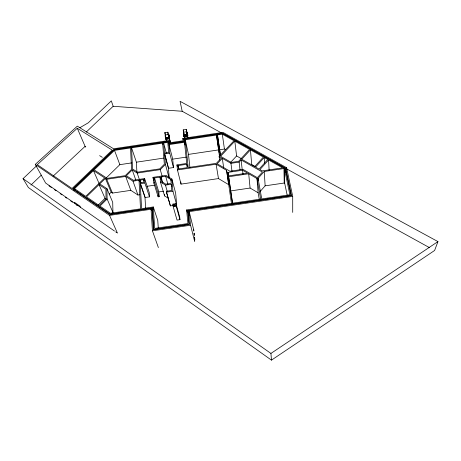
<?xml version="1.0" encoding="UTF-8"?>
<svg xmlns="http://www.w3.org/2000/svg" width="461" height="461" viewBox="0 0 461 461"><rect width="100%" height="100%" fill="white"/><g stroke="black" fill="none" stroke-linecap="round" stroke-linejoin="round"><path stroke-width="0.69" d="M221.845 133.137L182.193 111.268L180.061 101.311L437.95 241.593L434.614 250.473L271.477 360.133L28.375 187.529L23.05 178.666L36.575 165.851M260.073 191.574L265.138 185.835L284.23 183.023L284.702 183.288L287.134 195.009M258.051 178.39L264.234 171.469L283.947 168.553L284.431 168.824L289.894 194.773L261.744 198.91L258.051 178.39L258.212 180.522M268.579 159.99L259.941 169.59L262.24 170.898L282.714 167.867L268.579 159.99L269.12 170.397M264.211 157.558L255.573 167.107L259.088 169.106L267.726 159.512L264.211 157.558L264.551 163.119M239.121 162.122L241.132 159.95L262.407 172.062L257.376 177.681L242.866 169.325L229.964 171.238L217.177 163.776L222.288 158.342L230.944 163.338L239.121 162.122L239.997 169.694M250.427 149.877L241.766 159.258L254.72 166.623L263.364 157.086L250.427 149.877L251.735 164.554L255.319 166.594M230.402 162.6L236.591 155.951L234.828 141.187L249.603 149.416L238.556 161.362L231.249 162.445L220.56 156.291L234.828 141.187M219.108 156.51L219.459 156.135L216.468 135.085L185.253 139.758L188.209 167.522L216.324 163.344L221.476 157.875L219.108 156.51L219.643 159.955M149.491 196.87L144.881 183.023L140.253 183.709L145.008 197.533L149.491 196.87L149.22 192.502L144.621 178.58L133.379 180.245L126.36 175.75L132.244 169.925L137.194 173.059L160.249 169.631L165.401 164.41L164.542 153.934L169.74 153.156L173.474 167.55L168.432 168.3L164.542 153.934M111.971 213.455L112.951 212.463L112.709 202.304L106.929 188.647L99.743 183.91L105.402 178.395L106.722 179.26L112.455 193.073L130.815 190.353L137.948 195.003L139.896 194.715M109.182 194.185L111.17 192.214L105.402 178.395M106.929 188.647L107.113 198.991L99.974 206.079L110.479 213.264L140.519 208.845L139.026 180.257L132.993 181.156L125.663 176.448L106.722 179.26M97.963 205.312L105.016 198.316L99.023 184.613L86.472 196.847L99.224 205.566L106.059 198.783L105.897 189.189L99.023 184.613M105.753 178.407L119.848 164.658L131.886 162.86M30.956 185.051L41.3 175.14M86.282 132.036L113.17 106.272L182.193 111.268M73.864 190.116L73.247 188.883L114.121 149.733L168.611 141.55L169.32 144.328M74.544 188.693L93.456 170.564L104.67 177.917L85.74 196.346L74.544 188.693L75.16 189.926M114.507 150.378L94.171 169.879L107.136 178.361L125.202 175.676L131.529 169.418L130.567 147.964L114.507 150.378L119.848 164.658M53.148 176.131L85.095 146.356L85.781 146.794M114.501 231.053L45.622 183.023L35.261 164.398L77.315 126.164L113.556 148.776L169.827 140.34L170.34 142.368M77.281 128.256L37.306 164.675L72.054 188.491L112.179 150.096L77.281 128.256L85.412 147.088M271.477 360.133L270.935 353.431L437.95 241.593M79.793 127.755L88.241 122.833L111.308 100.867L113.17 106.272M164.865 132.664L167.879 132.215L168.761 137.222L165.758 137.672L164.865 132.664L165.217 134.007M183.219 129.91L186.238 129.455L187.068 134.474L184.054 134.929L183.219 129.91L183.662 131.932M165.061 134.998L168.086 134.543L168.761 137.222M183.461 132.232L186.486 131.783L187.068 134.474M165.557 137.868L168.991 137.355L169.348 138.761L165.925 139.274L165.39 135.88M183.691 132.975L183.582 132.474L183.858 135.125L187.299 134.606L188.123 138.26M187.408 135.108L183.968 135.626L183.76 133.638M165.407 138.646L169.441 138.041L169.544 138.456L165.516 139.061L165.142 135.522M183.697 135.903L187.731 135.298L187.823 135.713L183.789 136.318L183.369 132.791L183.789 136.318M165.793 138.778L167.164 138.577M184.06 136.041L186.123 135.73M169.118 138.628L166.121 139.078L166.64 141.066M186.169 136.07L187.373 135.891L187.8 137.891M169.827 140.34L170.04 142.714L183.121 140.755L182.873 138.381L222.968 132.376L286.592 167.712L292.706 196.392L292.712 212.406M169.452 143.256L168.933 141.227L113.971 149.462L72.74 188.958L109.954 214.457L152.038 208.263L152.712 210.268M168.933 141.227L169.147 143.602L184.158 141.354L183.904 138.98L222.68 133.171L285.653 168.196L291.479 195.683L188.048 210.908L189.431 224.501L153.421 229.768L152.038 208.263M168.611 141.55L168.818 143.93L184.533 141.579L184.285 139.199L222.577 133.465L285.313 168.369L291.035 195.429L187.639 210.614L189.016 224.236L153.784 229.388L152.389 207.899L110.104 214.123L73.247 188.883M162.641 143.152L164.358 164.208L159.765 168.864L137.58 172.166L132.538 168.98L131.564 147.814L162.641 143.152L163.015 144.535M163.643 143.002L167.781 142.38L168.657 152.505L164.473 153.133L163.643 143.002L166.409 153.38M217.471 134.935L222.306 134.209L234.021 140.738L220.37 155.167L217.471 134.935L220.554 155.438M169.74 153.156L168.991 144.61L184.498 142.288L185.12 145.071M131.564 147.814L136.398 162.186L163.741 158.094M185.253 139.758L188.48 154.4L218.762 149.883L216.468 135.085M219.736 149.739L224.426 149.041L225.625 149.721M168.991 144.61L172.714 159.137L186.394 157.097M177.456 169.959L216.1 164.22L226.616 170.368L228.685 184.648L218.479 178.574L181.023 184.118L177.456 169.959L176.978 164.9L186.728 163.448L184.498 142.288M186.814 164.266L187.172 167.677L178.407 168.98L178.084 165.568L186.814 164.266L187.437 166.986M153.674 180.17L153 177.335L166.018 175.405L171.855 179.012L175.629 193.003L176.707 204.972L172.921 191.194L171.855 179.012M144.956 196.697L140.207 182.861L140.058 180.101L143.636 179.571L144.074 180.896M153.058 178.177L153.478 178.113L153.807 182.942L158.146 196.818L159.154 196.668L158.815 191.92L154.516 177.958L160.065 177.133L160.653 179.133M170.841 179.519L171.175 183.409L165.827 184.204L161.442 181.455L161.102 176.984L165.655 176.304L170.841 179.519L171.204 180.85M140.207 182.861L143.792 182.326L143.636 179.571M153.807 182.942L154.85 182.787L159.154 196.668M227.988 172.391L242.572 170.23L247.505 173.077L228.506 175.889L227.988 172.391L228.495 175.958M146.875 186.325L154.562 185.189M160.065 177.133L160.428 181.962L165.464 185.12L171.25 184.267L171.797 186.25M228.633 176.742L248.704 173.768L256.984 178.545L260.655 199.071L232.569 203.197L228.633 176.742L230.656 190.917L250.098 188.053L258.12 192.773L259.353 199.722M158.815 191.92L163.517 191.223M173.901 205.387L170.391 205.9L166.398 192.156L166.329 191.286L171.786 190.479L171.25 184.267M166.398 192.156L172.921 191.194M158.29 228.12L157.754 220.404L153.294 206.96L141.59 208.683L140.253 183.709M172.961 204.067L175.987 203.618L179.727 217.183L179.957 219.661L177.018 220.093L173.18 206.591L172.961 204.067L173.538 206.096M174.996 204.672L175.065 205.41L174.177 205.537L174.114 204.799L174.996 204.672L175.376 206.027M35.261 164.398L109.551 215.385L151.07 209.271L151.525 210.608M173.18 206.591L176.217 206.148L179.957 219.661M194.726 241.593L190.572 225.245L189.171 211.622L292.706 196.392M153.294 206.96L154.7 228.414L187.955 223.545L186.596 209.951L231.485 203.353M151.07 209.271L152.435 230.817L190.572 225.245M286.673 168.887L429.577 247.695M236.591 155.951L241.576 158.786M160.428 181.962L164.56 195.867L168.369 198.299M99.622 155.628L102.313 157.345M111.17 192.214L112.455 193.073M105.016 198.316L106.134 199.066M115.659 231.86L116.84 232.684M48.964 185.806L51.315 187.448M54.254 189.494L56.017 190.727M60.132 193.597L61.895 194.824M65.422 197.285L66.597 198.109M70.712 200.979L72.475 202.206M76.002 204.667L77.177 205.491M23.05 178.666L270.935 353.431M75.108 203.583L74.44 202.293L79.903 206.096L80.554 207.381M109.551 215.385L117.428 233.093M93.456 170.564L99.248 183.847M107.113 198.991L112.951 212.463M125.663 176.448L130.815 190.353M132.993 181.156L137.948 195.003M152.435 230.817L158.371 247.592M132.244 169.925L135.764 179.946M139.026 180.257L139.476 181.582M140.058 180.101L140.962 182.746M137.194 173.059L139.476 179.721M152.389 207.899L152.839 209.242M153 177.335L153.824 179.997M161.102 176.984L162.854 182.977M160.249 169.631L162.197 176.35M166.329 191.286L170.391 205.9M165.464 185.12L167.366 191.724M174.114 204.799L174.494 206.153M165.655 176.304L167.913 184.314M165.401 164.41L169.124 177.94M164.848 154.504L168.369 167.516M186.596 209.951L186.935 211.294M169.418 138.3L170.593 142.95M187.639 210.614L188.826 215.327M168.991 138.133L169.625 140.617M176.978 164.9L177.318 166.254M188.048 210.908L188.751 213.685M189.171 211.622L193.851 230.396M178.084 165.568L178.926 168.957M182.873 138.381L183.178 139.741M184.285 139.199L184.596 140.593M183.904 138.98L184.515 141.7M184.861 137.366L185.155 138.703M184.371 136.341L184.809 138.34M183.858 135.125L184.175 136.542L187.604 136.024L187.385 134.042M187.206 132.877L187.316 133.379M187.01 133.079L187.12 133.575M216.1 164.22L218.479 178.574M219.459 156.135L219.672 157.518M222.288 158.342L223.741 167.988M230.759 191.62L232.534 203.56M226.616 170.368L231.497 203.676M222.306 134.209L224.426 149.041M218.958 151.266L219.154 152.649M219.355 154.032L219.649 156.106M230.944 163.338L232.044 171.573M241.132 159.95L242.198 169.608M242.572 170.23L243.022 174.327M187.823 135.713L187.391 132.186L187.731 135.298M187.494 135.528L187.01 131.961L187.299 134.606M186.238 129.455L186.486 131.783M188.48 154.4L189.926 167.723M183.876 133.189L184.054 134.929M194.144 233.185L194.294 234.58M194.588 237.369L194.807 239.461M193.678 229.687L193.822 231.088M194.046 233.18L194.34 235.974M194.484 237.369L194.778 240.164M248.704 173.768L250.098 188.053M180.816 181.98L181.023 184.118M172.714 159.137L173.474 167.55M175.987 203.618L176.217 206.148M169.544 138.456L169.164 134.923L169.441 138.041M169.348 138.761L168.755 134.698L168.991 137.355M168.985 135.615L169.222 138.265M168.882 135.2L169.118 137.851L165.689 138.369L165.459 135.713M167.879 132.215L168.086 134.543M168.432 168.3L169.25 177.929M165.608 135.926L165.758 137.672M165.626 136.79L165.735 138.116M165.303 136.565L165.516 139.061M256.984 178.545L258.12 192.773M164.456 194.513L164.56 195.867M158.048 195.458L158.146 196.818M154.516 177.958L154.85 182.787M264.234 171.469L265.138 185.835M144.621 178.58L144.881 183.023M145.008 197.533L145.613 208.049M136.398 162.186L136.905 172.247M283.947 168.553L284.23 183.023M284.431 168.824L284.702 183.288M285.653 168.196L285.722 172.362M285.313 168.369L285.336 169.752M286.592 167.712L286.621 169.798"/></g></svg>
